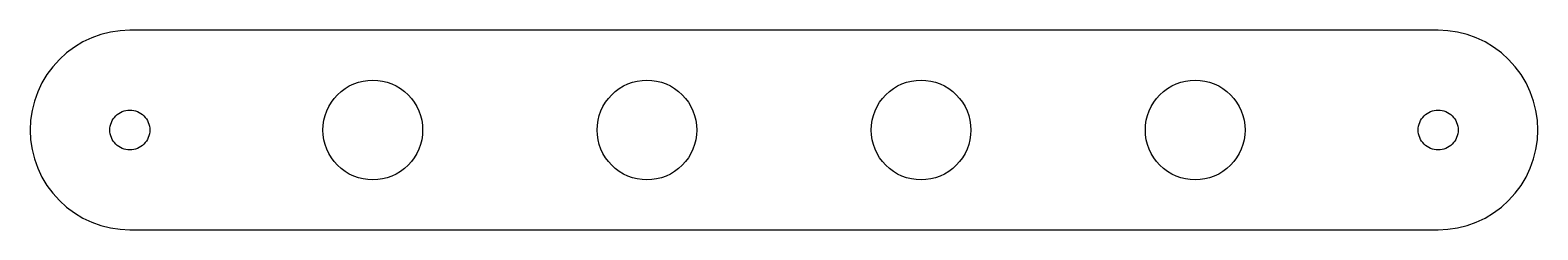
# Model space of a CAD drawing. Header units: millimetres. Extents: x -60 to 60, y -8 to 8.
import ezdxf

# ---------------------------------------------------------------- set-up
doc = ezdxf.new("R2010")
doc.units = ezdxf.units.MM

msp = doc.modelspace()

# ---------------------------------------------------------------- linework, layer by layer
at = {"layer": '32_arm_link_t8.0'}
for points in [[(-57.5751, -6.1841), (-56.9446, -6.6518), (-56.2712, -7.0554), (-55.5615, -7.391), (-54.8223, -7.6555), (-54.0607, -7.8463), (-53.2841, -7.9615), (-52.5, -8), (52.5, -8), (53.2841, -7.9615), (54.0607, -7.8463), (54.8223, -7.6555), (55.5615, -7.391), (56.2712, -7.0554), (56.9446, -6.6518), (57.5751, -6.1841), (58.1569, -5.6569), (58.6841, -5.0751), (59.1518, -4.4446), (59.5554, -3.7712), (59.891, -3.0615), (60.1555, -2.3223), (60.3463, -1.5607), (60.4615, -0.7841), (60.5, 0), (60.4615, 0.7841), (60.3463, 1.5607), (60.1555, 2.3223), (59.891, 3.0615), (59.5554, 3.7712), (59.1518, 4.4446), (58.6841, 5.0751), (58.1569, 5.6569), (57.5751, 6.1841), (56.9446, 6.6518), (56.2712, 7.0554), (55.5615, 7.391), (54.8223, 7.6555), (54.0607, 7.8463), (53.2841, 7.9615), (52.5, 8), (-52.5, 8), (-53.2841, 7.9615), (-54.0607, 7.8463), (-54.8223, 7.6555), (-55.5615, 7.391), (-56.2712, 7.0554), (-56.9446, 6.6518), (-57.5751, 6.1841), (-58.1569, 5.6569), (-58.6841, 5.0751), (-59.1518, 4.4446), (-59.5554, 3.7712), (-59.891, 3.0615), (-60.1555, 2.3223), (-60.3463, 1.5607), (-60.4615, 0.7841), (-60.5, 0), (-60.4615, -0.7841), (-60.3463, -1.5607), (-60.1555, -2.3223), (-59.891, -3.0615), (-59.5554, -3.7712), (-59.1518, -4.4446), (-58.6841, -5.0751), (-58.1569, -5.6569), (-57.5751, -6.1841)], [(-29.3045, 1.5307), (-29.1722, 1.1611), (-29.0769, 0.7804), (-29.0193, 0.3921), (-29, 0), (-29.0193, -0.3921), (-29.0769, -0.7804), (-29.1722, -1.1611), (-29.3045, -1.5307), (-29.4723, -1.8856), (-29.6741, -2.2223), (-29.908, -2.5376), (-30.1716, -2.8284), (-30.4624, -3.092), (-30.7777, -3.3259), (-31.1144, -3.5277), (-31.4693, -3.6955), (-31.8389, -3.8278), (-32.2196, -3.9231), (-32.6079, -3.9807), (-33, -4), (-33.3921, -3.9807), (-33.7804, -3.9231), (-34.1611, -3.8278), (-34.5307, -3.6955), (-34.8856, -3.5277), (-35.2223, -3.3259), (-35.5376, -3.092), (-35.8284, -2.8284), (-36.092, -2.5376), (-36.3259, -2.2223), (-36.5277, -1.8856), (-36.6955, -1.5307), (-36.8278, -1.1611), (-36.9231, -0.7804), (-36.9807, -0.3921), (-37, 0), (-36.9807, 0.3921), (-36.9231, 0.7804), (-36.8278, 1.1611), (-36.6955, 1.5307), (-36.5277, 1.8856), (-36.3259, 2.2223), (-36.092, 2.5376), (-35.8284, 2.8284), (-35.5376, 3.092), (-35.2223, 3.3259), (-34.8856, 3.5277), (-34.5307, 3.6955), (-34.1611, 3.8278), (-33.7804, 3.9231), (-33.3921, 3.9807), (-33, 4), (-32.6079, 3.9807), (-32.2196, 3.9231), (-31.8389, 3.8278), (-31.4693, 3.6955), (-31.1144, 3.5277), (-30.7777, 3.3259), (-30.4624, 3.092), (-30.1716, 2.8284), (-29.908, 2.5376), (-29.6741, 2.2223), (-29.4723, 1.8856), (-29.3045, 1.5307)], [(-7.1722, 1.1611), (-7.0769, 0.7804), (-7.0193, 0.3921), (-7, 0), (-7.0193, -0.3921), (-7.0769, -0.7804), (-7.1722, -1.1611), (-7.3045, -1.5307), (-7.4723, -1.8856), (-7.6741, -2.2223), (-7.908, -2.5376), (-8.1716, -2.8284), (-8.4624, -3.092), (-8.7777, -3.3259), (-9.1144, -3.5277), (-9.4693, -3.6955), (-9.8389, -3.8278), (-10.2196, -3.9231), (-10.6079, -3.9807), (-11, -4), (-11.3921, -3.9807), (-11.7804, -3.9231), (-12.1611, -3.8278), (-12.5307, -3.6955), (-12.8856, -3.5277), (-13.2223, -3.3259), (-13.5376, -3.092), (-13.8284, -2.8284), (-14.092, -2.5376), (-14.3259, -2.2223), (-14.5277, -1.8856), (-14.6955, -1.5307), (-14.8278, -1.1611), (-14.9231, -0.7804), (-14.9807, -0.3921), (-15, 0), (-14.9807, 0.3921), (-14.9231, 0.7804), (-14.8278, 1.1611), (-14.6955, 1.5307), (-14.5277, 1.8856), (-14.3259, 2.2223), (-14.092, 2.5376), (-13.8284, 2.8284), (-13.5376, 3.092), (-13.2223, 3.3259), (-12.8856, 3.5277), (-12.5307, 3.6955), (-12.1611, 3.8278), (-11.7804, 3.9231), (-11.3921, 3.9807), (-11, 4), (-10.6079, 3.9807), (-10.2196, 3.9231), (-9.8389, 3.8278), (-9.4693, 3.6955), (-9.1144, 3.5277), (-8.7777, 3.3259), (-8.4624, 3.092), (-8.1716, 2.8284), (-7.908, 2.5376), (-7.6741, 2.2223), (-7.4723, 1.8856), (-7.3045, 1.5307), (-7.1722, 1.1611)], [(14.9231, 0.7804), (14.9807, 0.3921), (15, 0), (14.9807, -0.3921), (14.9231, -0.7804), (14.8278, -1.1611), (14.6955, -1.5307), (14.5277, -1.8856), (14.3259, -2.2223), (14.092, -2.5376), (13.8284, -2.8284), (13.5376, -3.092), (13.2223, -3.3259), (12.8856, -3.5277), (12.5307, -3.6955), (12.1611, -3.8278), (11.7804, -3.9231), (11.3921, -3.9807), (11, -4), (10.6079, -3.9807), (10.2196, -3.9231), (9.8389, -3.8278), (9.4693, -3.6955), (9.1144, -3.5277), (8.7777, -3.3259), (8.4624, -3.092), (8.1716, -2.8284), (7.908, -2.5376), (7.6741, -2.2223), (7.4723, -1.8856), (7.3045, -1.5307), (7.1722, -1.1611), (7.0769, -0.7804), (7.0193, -0.3921), (7, 0), (7.0193, 0.3921), (7.0769, 0.7804), (7.1722, 1.1611), (7.3045, 1.5307), (7.4723, 1.8856), (7.6741, 2.2223), (7.908, 2.5376), (8.1716, 2.8284), (8.4624, 3.092), (8.7777, 3.3259), (9.1144, 3.5277), (9.4693, 3.6955), (9.8389, 3.8278), (10.2196, 3.9231), (10.6079, 3.9807), (11, 4), (11.3921, 3.9807), (11.7804, 3.9231), (12.1611, 3.8278), (12.5307, 3.6955), (12.8856, 3.5277), (13.2223, 3.3259), (13.5376, 3.092), (13.8284, 2.8284), (14.092, 2.5376), (14.3259, 2.2223), (14.5277, 1.8856), (14.6955, 1.5307), (14.8278, 1.1611), (14.9231, 0.7804)], [(36.9807, 0.3921), (37, 0), (36.9807, -0.3921), (36.9231, -0.7804), (36.8278, -1.1611), (36.6955, -1.5307), (36.5277, -1.8856), (36.3259, -2.2223), (36.092, -2.5376), (35.8284, -2.8284), (35.5376, -3.092), (35.2223, -3.3259), (34.8856, -3.5277), (34.5307, -3.6955), (34.1611, -3.8278), (33.7804, -3.9231), (33.3921, -3.9807), (33, -4), (32.6079, -3.9807), (32.2196, -3.9231), (31.8389, -3.8278), (31.4693, -3.6955), (31.1144, -3.5277), (30.7777, -3.3259), (30.4624, -3.092), (30.1716, -2.8284), (29.908, -2.5376), (29.6741, -2.2223), (29.4723, -1.8856), (29.3045, -1.5307), (29.1722, -1.1611), (29.0769, -0.7804), (29.0193, -0.3921), (29, 0), (29.0193, 0.3921), (29.0769, 0.7804), (29.1722, 1.1611), (29.3045, 1.5307), (29.4723, 1.8856), (29.6741, 2.2223), (29.908, 2.5376), (30.1716, 2.8284), (30.4624, 3.092), (30.7777, 3.3259), (31.1144, 3.5277), (31.4693, 3.6955), (31.8389, 3.8278), (32.2196, 3.9231), (32.6079, 3.9807), (33, 4), (33.3921, 3.9807), (33.7804, 3.9231), (34.1611, 3.8278), (34.5307, 3.6955), (34.8856, 3.5277), (35.2223, 3.3259), (35.5376, 3.092), (35.8284, 2.8284), (36.092, 2.5376), (36.3259, 2.2223), (36.5277, 1.8856), (36.6955, 1.5307), (36.8278, 1.1611), (36.9231, 0.7804), (36.9807, 0.3921)], [(-51.1696, 0.8889), (-51.0889, 0.7542), (-51.0218, 0.6123), (-50.9689, 0.4645), (-50.9307, 0.3121), (-50.9077, 0.1568), (-50.9, 0), (-50.9077, -0.1568), (-50.9307, -0.3121), (-50.9689, -0.4645), (-51.0218, -0.6123), (-51.0889, -0.7542), (-51.1696, -0.8889), (-51.2632, -1.015), (-51.3686, -1.1314), (-51.485, -1.2368), (-51.6111, -1.3304), (-51.7458, -1.4111), (-51.8877, -1.4782), (-52.0355, -1.5311), (-52.1879, -1.5693), (-52.3432, -1.5923), (-52.5, -1.6), (-52.6568, -1.5923), (-52.8121, -1.5693), (-52.9645, -1.5311), (-53.1123, -1.4782), (-53.2542, -1.4111), (-53.3889, -1.3304), (-53.515, -1.2368), (-53.6314, -1.1314), (-53.7368, -1.015), (-53.8304, -0.8889), (-53.9111, -0.7542), (-53.9782, -0.6123), (-54.0311, -0.4645), (-54.0693, -0.3121), (-54.0923, -0.1568), (-54.1, 0), (-54.0923, 0.1568), (-54.0693, 0.3121), (-54.0311, 0.4645), (-53.9782, 0.6123), (-53.9111, 0.7542), (-53.8304, 0.8889), (-53.7368, 1.015), (-53.6314, 1.1314), (-53.515, 1.2368), (-53.3889, 1.3304), (-53.2542, 1.4111), (-53.1123, 1.4782), (-52.9645, 1.5311), (-52.8121, 1.5693), (-52.6568, 1.5923), (-52.5, 1.6), (-52.3432, 1.5923), (-52.1879, 1.5693), (-52.0355, 1.5311), (-51.8877, 1.4782), (-51.7458, 1.4111), (-51.6111, 1.3304), (-51.485, 1.2368), (-51.3686, 1.1314), (-51.2632, 1.015), (-51.1696, 0.8889)], [(53.9111, 0.7542), (53.9782, 0.6123), (54.0311, 0.4645), (54.0693, 0.3121), (54.0923, 0.1568), (54.1, 0), (54.0923, -0.1568), (54.0693, -0.3121), (54.0311, -0.4645), (53.9782, -0.6123), (53.9111, -0.7542), (53.8304, -0.8889), (53.7368, -1.015), (53.6314, -1.1314), (53.515, -1.2368), (53.3889, -1.3304), (53.2542, -1.4111), (53.1123, -1.4782), (52.9645, -1.5311), (52.8121, -1.5693), (52.6568, -1.5923), (52.5, -1.6), (52.3432, -1.5923), (52.1879, -1.5693), (52.0355, -1.5311), (51.8877, -1.4782), (51.7458, -1.4111), (51.6111, -1.3304), (51.485, -1.2368), (51.3686, -1.1314), (51.2632, -1.015), (51.1696, -0.8889), (51.0889, -0.7542), (51.0218, -0.6123), (50.9689, -0.4645), (50.9307, -0.3121), (50.9077, -0.1568), (50.9, 0), (50.9077, 0.1568), (50.9307, 0.3121), (50.9689, 0.4645), (51.0218, 0.6123), (51.0889, 0.7542), (51.1696, 0.8889), (51.2632, 1.015), (51.3686, 1.1314), (51.485, 1.2368), (51.6111, 1.3304), (51.7458, 1.4111), (51.8877, 1.4782), (52.0355, 1.5311), (52.1879, 1.5693), (52.3432, 1.5923), (52.5, 1.6), (52.6568, 1.5923), (52.8121, 1.5693), (52.9645, 1.5311), (53.1123, 1.4782), (53.2542, 1.4111), (53.3889, 1.3304), (53.515, 1.2368), (53.6314, 1.1314), (53.7368, 1.015), (53.8304, 0.8889), (53.9111, 0.7542)]]:
    msp.add_lwpolyline(points, close=True, dxfattribs=at)

doc.saveas('drawing.dxf')
